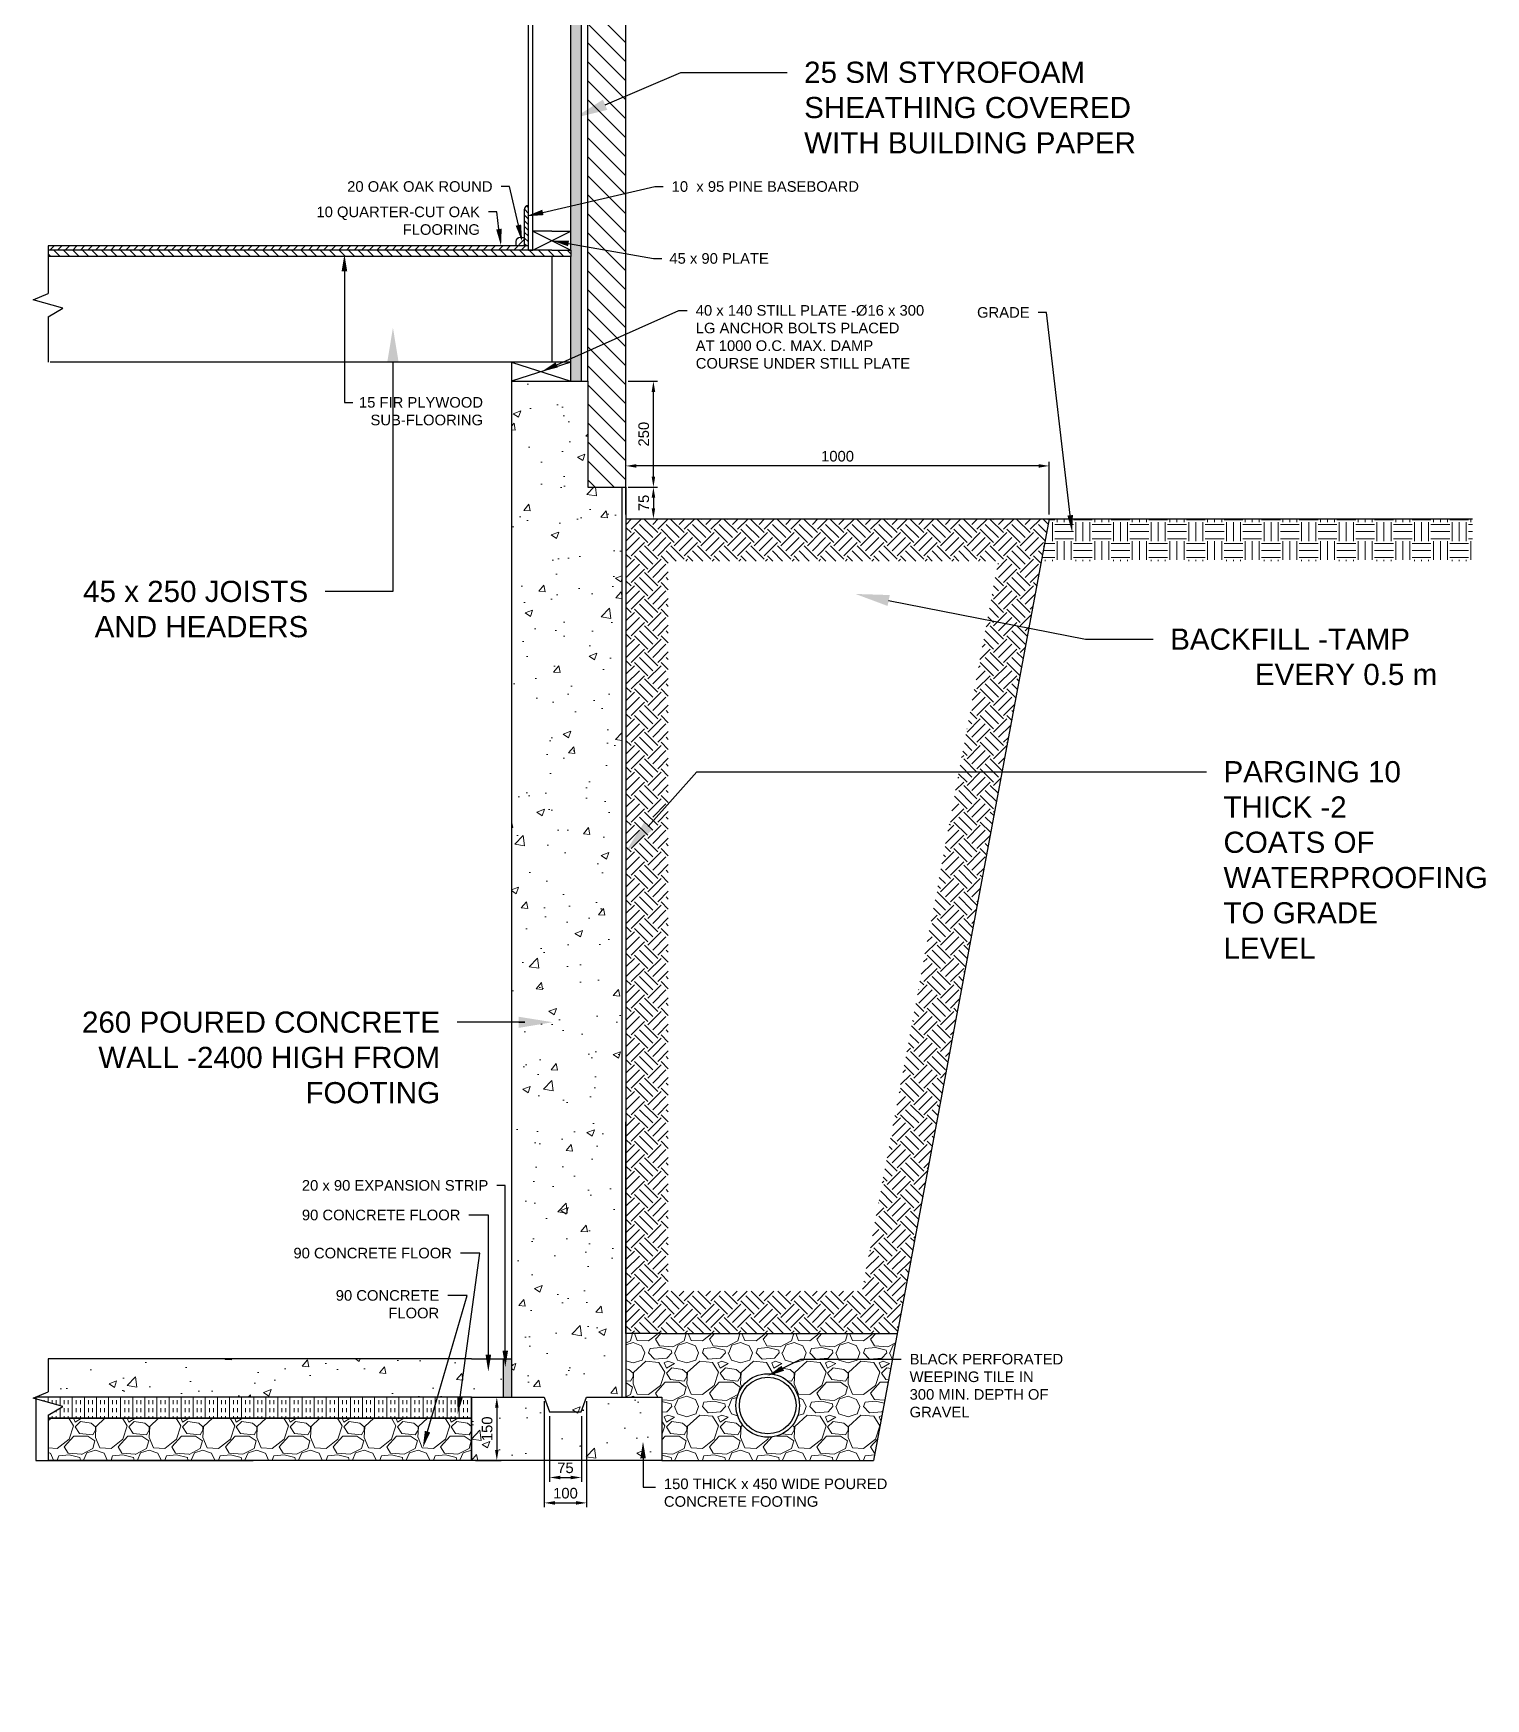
# Model space of a CAD drawing. Header units: millimetres. Extents: x -126 to 3396, y -563 to 6065.
# Drawn here: x -35 to 3396, y -563 to 3372 of the extents above; entities that cross this region are included whole.
import ezdxf
from ezdxf import colors
from ezdxf.entities.mleader import LeaderData, LeaderLine
from ezdxf.math import Vec2, Vec3

# ---------------------------------------------------------------- set-up
doc = ezdxf.new("R2010")
doc.units = ezdxf.units.MM
doc.header["$LTSCALE"] = 0.5
doc.linetypes.add('HIDDEN', pattern=[9.525, 6.35, -3.175])
doc.layers.add('Details', color=7, linetype='Continuous')
for name, color, linetype, lineweight in [('Dim10', 250, 'Continuous', 25), ('Dim20', 250, 'Continuous', 25), ('Hatch', 7, 'Continuous', 13), ('Hidden', 255, 'HIDDEN', 9)]:
    doc.layers.add(name, color=color, linetype=linetype, lineweight=lineweight)
doc.styles.get("Standard").update_dxf_attribs({"font": 'arial.ttf'})
doc.dimstyles.new('Dim10', dxfattribs={"dimscale": 10, "dimtxt": 2.5, "dimasz": 2.5, "dimexe": 1, "dimexo": 1, "dimgap": 1, "dimtad": 1, "dimtoh": 1, "dimdec": 0, "dimzin": 0, "dimdsep": 46, "dimtxsty": 'Standard', "dimcen": 1, "dimadec": 0, "dimazin": 0, "dimtfac": 1, "dimtdec": 0, "dimtofl": 0, "dimtmove": 0, "dimatfit": 3, "dimfxl": 1, "dimtolj": 1, "dimtzin": 0, "dimarcsym": 0})
doc.dimstyles.get("Standard").update_dxf_attribs({"dimtxt": 0.18, "dimasz": 0.18, "dimexe": 0.18, "dimexo": 0.0625, "dimgap": 0.09, "dimtad": 0, "dimtih": 1, "dimtoh": 1, "dimdec": 4, "dimzin": 0, "dimdsep": 46, "dimtxsty": 'Standard', "dimcen": 0.09, "dimadec": 0, "dimazin": 0, "dimtfac": 1, "dimtdec": 4, "dimtofl": 0, "dimtmove": 0, "dimatfit": 3, "dimfxl": 1, "dimtolj": 1, "dimtzin": 0, "dimarcsym": 0})
pattern_1 = [(228.0128, (1091.44, 127), (-1016, -1143), [17.086, -1691.524]), (184.96974, (1080.01, 114.3), (1524, 127.000007), [29.3202, -2902.7024]), (132.51045, (1050.8, 111.76), (1270, -1397), [20.674, -2046.736]), (267.2737, (1001.27, 80.01), (127, 2540), [26.7002, -2643.322]), (292.83365, (1000, 53.34), (-635, 1524), [26.1817, -2591.9904]), (357.2737, (1010.16, 29.21), (-2540, 127), [26.7002, -2643.322]), (37.69424, (1036.83, 27.94), (-1651, -1270), [35.3097, -3495.6558]), (72.25533, (1064.77, 49.53), (889, 2794), [33.336, -3300.263]), (121.42957, (1074.93, 81.28), (-1016, 1651), [26.7906, -2652.2773]), (175.2364, (1060.96, 104.14), (1397, -127), [30.5857, -1498.697]), (222.39744, (1030.48, 106.68), (-1524, -1397), [39.554, -3915.8386]), (138.8141, (1127, 78.74), (-889, 762), [13.5, -1336.528]), (171.46923, (1116.84, 87.63), (1651, -254), [25.684, -2542.732]), (225, (1091.44, 91.44), (-2e-14, -127), [17.96, -161.645]), (203.1986, (1082.55, 106.68), (635, 254), [9.672, -957.531]), (291.8014, (1073.66, 102.87), (-127, 381), [13.678, -670.238]), (30.9638, (1078.74, 90.17), (381, 254), [22.216, -718.315]), (161.565, (1097.79, 101.6), (254, -127), [16.064, -385.545]), (16.38954, (1000, 102.87), (1270, 381), [22.5044, -2227.9413]), (70.3462, (1021.59, 109.22), (-508, -1397), [18.88, -1869.111]), (293.1986, (1097.79, 127), (-254, 635), [19.344, -947.859]), (343.61046, (1105.41, 109.22), (-1270, 381), [22.5044, -2227.9413]), (339.444, (1000, 24.13), (-635, 254), [21.702, -1063.387]), (294.7751, (1020.32, 16.51), (-635, 1397), [18.1836, -1800.1797]), (66.8014, (1099.06, 0), (254, 635), [19.344, -947.859]), (17.354, (1106.68, 17.78), (-1651, -508), [21.289, -2107.619]), (69.444, (1036.83, 0), (-254, -635), [10.851, -1074.2376]), (101.31, (1091.44, 0), (-127, 508), [6.476, -641.1]), (165.9638, (1090.17, 6.35), (381, -127), [26.182, -497.453]), (186.009, (1064.77, 12.7), (1270, 127), [24.2633, -2402.0682]), (303.69, (1078.74, 78.74), (-127, 254), [18.316, -439.589]), (353.15723, (1088.9, 63.5), (2159, -254), [31.978, -3165.8005]), (60.9454, (1120.65, 59.69), (-508, -889), [13.0754, -1294.4696]), (90, (1127, 71.12), (-127, 127), [7.62, -119.38]), (120.2564, (1062.23, 16.51), (508, -889), [17.6433, -1746.697]), (48.0128, (1053.34, 31.75), (1016, 1143), [34.172, -1674.438]), (0, (1076.2, 57.15), (127, 127), [33.02, -93.98]), (325.30485, (1109.22, 57.15), (1270, -889), [20.0805, -1987.966]), (254.0546, (1125.73, 45.72), (-127, -508), [18.4915, -906.0825]), (207.646, (1120.65, 27.94), (-2413, -1270), [30.1073, -2980.6232]), (175.4261, (1093.98, 13.97), (-1651, 127), [31.8515, -3153.2923])]

# ---------------------------------------------------------------- blocks, each defined once
blk = doc.blocks.new('*D6')
at = {"layer": 'Defpoints', "color": 0, "transparency": 16777216}
for p in [(-29.2, 150), (1000, 150), (-29.2, 0)]:
    blk.add_point(p, dxfattribs=at)
at = {"layer": 'Details', "color": 0, "lineweight": -2, "transparency": 16777216}
for p, q in [((-29.2, 149.9), (-29.2, -0.2)), ((1000, 149.9), (1000, -0.2)), ((-29, 0), (484.8, 0)), ((999.8, 0), (486.1, 0))]:
    blk.add_line(p, q, dxfattribs=at)
at = {"layer": 'Details', "color": 0, "transparency": 16777216}
for points in [[(-29, 0), (-29, 0), (-29.2, 0)], [(999.8, 0), (999.8, 0), (1000, 0)]]:
    blk.add_solid(points, dxfattribs=at)
at = {"layer": 'Details', "color": 0, "transparency": 16777216, "insert": (485.4, 0), "char_height": 0.18, "attachment_point": 5}
blk.add_mtext('\\A1;1029.1667', dxfattribs=at)
blk = doc.blocks.new('*D9')
at = {"layer": 'Defpoints', "color": 0, "transparency": 16777216}
for p in [(1184.7, 115), (1259.7, 115), (1259.7, -40)]:
    blk.add_point(p, dxfattribs=at)
at = {"layer": 'Dim10', "color": 0, "lineweight": -2, "transparency": 16777216}
for p, q in [((1184.7, 105), (1184.7, -50)), ((1259.7, 105), (1259.7, -50)), ((1209.7, -40), (1234.7, -40))]:
    blk.add_line(p, q, dxfattribs=at)
at = {"layer": 'Dim10', "color": 0, "transparency": 16777216}
for points in [[(1209.7, -35.8), (1209.7, -44.2), (1184.7, -40)], [(1234.7, -35.8), (1234.7, -44.2), (1259.7, -40)]]:
    blk.add_solid(points, dxfattribs=at)
at = {"layer": 'Dim10', "color": 0, "transparency": 16777216, "insert": (1222.2, -17.3), "char_height": 25, "attachment_point": 5}
blk.add_mtext('\\A1;75', dxfattribs=at)
blk = doc.blocks.new('*D10')
at = {"layer": 'Defpoints', "color": 0, "transparency": 16777216}
for p in [(1172.2, 150), (1272.2, 150), (1272.2, -100)]:
    blk.add_point(p, dxfattribs=at)
at = {"layer": 'Dim10', "color": 0, "lineweight": -2, "transparency": 16777216}
for p, q in [((1172.2, 140), (1172.2, -110)), ((1272.2, 140), (1272.2, -110)), ((1197.2, -100), (1247.2, -100))]:
    blk.add_line(p, q, dxfattribs=at)
at = {"layer": 'Dim10', "color": 0, "transparency": 16777216}
for points in [[(1197.2, -95.8), (1197.2, -104.2), (1172.2, -100)], [(1247.2, -95.8), (1247.2, -104.2), (1272.2, -100)]]:
    blk.add_solid(points, dxfattribs=at)
at = {"layer": 'Dim10', "color": 0, "transparency": 16777216, "insert": (1222.2, -77.2), "char_height": 25, "attachment_point": 5}
blk.add_mtext('\\A1;100', dxfattribs=at)
blk = doc.blocks.new('*D11')
at = {"layer": 'Defpoints', "color": 0, "transparency": 16777216}
for p in [(1000, 150), (1000, 0), (1060, 0)]:
    blk.add_point(p, dxfattribs=at)
at = {"layer": 'Dim10', "color": 0, "lineweight": -2, "transparency": 16777216}
for p, q in [((1010, 150), (1070, 150)), ((1060, 125), (1060, 25)), ((1010, 0), (1070, 0))]:
    blk.add_line(p, q, dxfattribs=at)
at = {"layer": 'Dim10', "color": 0, "transparency": 16777216}
for points in [[(1055.8, 125), (1064.2, 125), (1060, 150)], [(1055.8, 25), (1064.2, 25), (1060, 0)]]:
    blk.add_solid(points, dxfattribs=at)
at = {"layer": 'Dim10', "color": 0, "transparency": 16777216, "insert": (1037.2, 75), "char_height": 25, "attachment_point": 5, "rotation": 90}
blk.add_mtext('\\A1;150', dxfattribs=at)
blk = doc.blocks.new('*D12')
at = {"layer": 'Defpoints', "color": 0, "transparency": 16777216}
for p in [(1365, 2350), (1365, 2225), (2365, 2225)]:
    blk.add_point(p, dxfattribs=at)
at = {"layer": 'Dim10', "color": 0, "lineweight": -2, "transparency": 16777216}
for p, q in [((1365, 2235), (1365, 2360)), ((2340, 2350), (1390, 2350)), ((2365, 2235), (2365, 2360))]:
    blk.add_line(p, q, dxfattribs=at)
at = {"layer": 'Dim10', "color": 0, "transparency": 16777216}
for points in [[(1390, 2354.2), (1390, 2345.8), (1365, 2350)], [(2340, 2354.2), (2340, 2345.8), (2365, 2350)]]:
    blk.add_solid(points, dxfattribs=at)
at = {"layer": 'Dim10', "color": 0, "transparency": 16777216, "insert": (1865, 2372.8), "char_height": 25, "attachment_point": 5}
blk.add_mtext('\\A1;1000', dxfattribs=at)
blk = doc.blocks.new('*D13')
at = {"layer": 'Defpoints', "color": 0, "transparency": 16777216}
for p in [(1360, 2300), (1360, 2225), (1430, 2225)]:
    blk.add_point(p, dxfattribs=at)
at = {"layer": 'Dim10', "color": 0, "lineweight": -2, "transparency": 16777216}
for p, q in [((1370, 2300), (1440, 2300)), ((1430, 2275), (1430, 2250)), ((1370, 2225), (1440, 2225))]:
    blk.add_line(p, q, dxfattribs=at)
at = {"layer": 'Dim10', "color": 0, "transparency": 16777216}
for points in [[(1425.8, 2275), (1434.2, 2275), (1430, 2300)], [(1425.8, 2250), (1434.2, 2250), (1430, 2225)]]:
    blk.add_solid(points, dxfattribs=at)
at = {"layer": 'Dim10', "color": 0, "transparency": 16777216, "insert": (1407.3, 2262.5), "char_height": 25, "attachment_point": 5, "rotation": 90}
blk.add_mtext('\\A1;75', dxfattribs=at)
blk = doc.blocks.new('*D14')
at = {"layer": 'Defpoints', "color": 0, "transparency": 16777216}
for p in [(1360, 2550), (1430, 2550), (1360, 2300)]:
    blk.add_point(p, dxfattribs=at)
at = {"layer": 'Dim10', "color": 0, "lineweight": -2, "transparency": 16777216}
for p, q in [((1370, 2550), (1440, 2550)), ((1430, 2325), (1430, 2525)), ((1370, 2300), (1440, 2300))]:
    blk.add_line(p, q, dxfattribs=at)
at = {"layer": 'Dim10', "color": 0, "transparency": 16777216}
for points in [[(1425.8, 2525), (1434.2, 2525), (1430, 2550)], [(1425.8, 2325), (1434.2, 2325), (1430, 2300)]]:
    blk.add_solid(points, dxfattribs=at)
at = {"layer": 'Dim10', "color": 0, "transparency": 16777216, "insert": (1407.2, 2425), "char_height": 25, "attachment_point": 5, "rotation": 90}
blk.add_mtext('\\A1;250', dxfattribs=at)

msp = doc.modelspace()

# ---------------------------------------------------------------- hatches: boundary and pattern name
at = {"layer": 'Hatch', "true_color": 0xf7abae}
h = msp.add_hatch(dxfattribs=at)
h.set_pattern_fill('INSUL', color=241, scale=4)
h.paths.add_polyline_path([(1260, 5310), (1235, 5322.5), (1235, 2905), (1235, 2860), (1235, 2845), (1235, 2595), (1235, 2550), (1260, 2550)])
at = {"layer": 'Hatch', "true_color": 0x9898cc}
h = msp.add_hatch(dxfattribs=at)
h.set_pattern_fill('ANSI31', color=253, scale=10, angle=90)
h.paths.add_polyline_path([(1365, 4964.62306), (1275, 4964.62306), (1275, 2550), (1275, 2300), (1355, 2300), (1365, 2300)])
h = msp.add_hatch(dxfattribs=at)
h.set_pattern_fill('ANSI31', color=253, scale=3, angle=90)
h.paths.add_polyline_path([(1135, 2965, 0.4142135624), (1125, 2955), (1125, 2870), (1135, 2870)])
h = msp.add_hatch(dxfattribs=at)
h.set_pattern_fill('ANSI31', color=253, scale=4)
h.paths.add_polyline_path([(1125, 2890), (1115, 2890, 0.4142135624), (1105, 2880), (1105, 2870), (1125, 2870)])
h.paths.add_polyline_path([(1135, 2870), (0, 2870), (0, 2860), (1135, 2860)])
h = msp.add_hatch(dxfattribs=at)
h.set_pattern_fill('ANSI31', color=253, scale=5, angle=90)
h.paths.add_polyline_path([(1235, 2860), (1190, 2860), (0, 2860), (0, 2845), (1190, 2845), (1235, 2845)])
at = {"layer": 'Hatch', "true_color": 0x939598}
h = msp.add_hatch(dxfattribs=at)
h.set_pattern_fill('AR-CONC', color=252)
h.set_pattern_definition([(50, (1000, 0), (182.185, -15.939), [19.05, -209.55]), (355, (1000, 0), (-35.243, 191.057), [15.24, -167.64]), (100.4514, (1015.18, -1.33), (146.941, 175.118), [16.19, -178.09]), (46.184, (1000, 50.8), (271.079, -42.042), [28.575, -314.325]), (96.636, (1022.6, 47.3), (237.404, 247.426), [24.285, -267.136]), (351.184, (1000, 50.8), (237.404, 247.426), [22.86, -251.46]), (21, (1025.4, 38.1), (151.614, -102.265), [19.05, -209.55]), (326, (1025.4, 38.1), (61.802, 184.188), [15.24, -167.64]), (71.4514, (1038.03, 29.58), (213.416, 81.923), [16.19, -178.09]), (37.5, (1000, 0), (3.0886, 84.555), [0, -165.608, 0, -170.18, 0, -168.275]), (7.5, (1000, 0), (66.8197, 100.1806), [0, -97.028, 0, -161.798, 0, -64.135]), (327.5, (943.36, 0), (135.5906, -5.7287), [0, -63.5, 0, -198.12, 0, -262.89]), (317.5, (917.96, 0), (148.129, 25.4265), [0, -82.55, 0, -131.572, 0, -186.69])])
h.paths.add_polyline_path([(1450, 150), (1272.19219, 150), (1259.69219, 115), (1184.69219, 115), (1172.19219, 150), (1000, 150), (1000, 0), (1450, 0)])
h.paths.add_polyline_path([(1355, 2300), (1275, 2300), (1275, 2550), (1095, 2550), (1095, 150), (1172.19219, 150), (1184.69219, 115), (1259.69219, 115), (1272.19219, 150), (1355, 150)])
h.paths.add_polyline_path([(1075, 240), (1000, 240), (0, 240), (0, 150), (1000, 150), (1075, 150)])
at = {"layer": 'Hatch', "true_color": 0x727430}
h = msp.add_hatch(dxfattribs=at)
h.set_pattern_fill('EARTH', color=67, scale=7, angle=45)
h.set_pattern_definition([(45, (1000, 0), (0, 62.8618), [44.45, -44.45]), (45, (988.213, 11.787), (0, 62.8618), [44.45, -44.45]), (45, (976.427, 23.573), (0, 62.8618), [44.45, -44.45]), (135, (976.427, 31.43), (-62.8618, 0), [44.45, -44.45]), (135, (988.213, 43.217), (-62.8618, 0), [44.45, -44.45]), (135, (1000, 55.004), (-62.8618, 0), [44.45, -44.45])])
h.paths.add_polyline_path([(2365, 2225), (1365, 2225), (1365, 300), (1450, 300), (1950, 300), (2005.95506, 300)])
h.paths.add_polyline_path([(1465, 400), (1465, 2125), (2244.62376, 2125), (1922.88219, 400)], flags=16)
h = msp.add_hatch(dxfattribs=at)
h.set_pattern_fill('EARTH', color=67, scale=7)
h.set_pattern_definition([(0, (1000, 0), (44.45, 44.45), [44.45, -44.45]), (0, (1000, 16.67), (44.45, 44.45), [44.45, -44.45]), (0, (1000, 33.337), (44.45, 44.45), [44.45, -44.45]), (90, (1005.556, 38.894), (-44.45, 44.45), [44.45, -44.45]), (90, (1022.225, 38.894), (-44.45, 44.45), [44.45, -44.45]), (90, (1038.894, 38.894), (-44.45, 44.45), [44.45, -44.45])])
h.paths.add_polyline_path([(3365, 2225), (2365, 2225), (2346.34831, 2125), (3365, 2125)])
at = {"layer": 'Hatch'}
h = msp.add_hatch(dxfattribs=at)
h.set_pattern_fill('GRAVEL', color=35, scale=5)
h.set_pattern_definition(pattern_1)
h.paths.add_polyline_path([(1950, 0), (2005.95506, 300), (1950, 300), (1450, 300), (1365, 300), (1365, 150), (1450, 150), (1450, 0)])
h.paths.add_polyline_path([(1775, 130, -1), (1625, 130, -1)], flags=16)
at = {"layer": 'Hatch', "true_color": 0xf7abae}
h = msp.add_hatch(dxfattribs=at)
h.set_pattern_fill('INSUL', color=241, scale=3, angle=90)
h.set_pattern_definition([(90, (1000, 0), (-28.575, 2e-15), []), (90, (990.475, 6e-16), (-28.575, 2e-15), [9.525, -9.525]), (90, (980.95, 1e-15), (-28.575, 2e-15), [9.525, -9.525])])
h.paths.add_polyline_path([(-29.16667, 150), (-35, 147.5), (35, 127.5), (0, 107.5), (0, 100), (1000, 100), (1000, 150)])
at = {"layer": 'Hatch'}
h = msp.add_hatch(dxfattribs=at)
h.set_pattern_fill('GRAVEL', color=35, scale=5)
h.set_pattern_definition(pattern_1)
h.paths.add_polyline_path([(1000, 100), (0, 100), (0, 0), (1000, 0)])
at = {"layer": 'Hidden', "true_color": 0x636466}
h = msp.add_hatch(color=251, dxfattribs=at)
h.dxf.hatch_style = 1
h.paths.add_polyline_path([(1095, 240), (1075, 240), (1075, 150), (1095, 150)])

# ---------------------------------------------------------------- linework, layer by layer
for p, q in [((1145, 2905), (1145, 5360)), ((1235, 2905), (1235, 5360)), ((1135, 2860), (1135, 5350)), ((1260, 2550), (1260, 5310)), ((1275, 2550), (1275, 4964.62306)), ((1365, 2300), (1365, 4979.62306)), ((1125, 2955), (1125, 2870)), ((1135, 2870), (1135, 2965)), ((1135, 2965), (1135, 2965)), ((1105, 2880), (1105, 2870)), ((1115, 2890), (1125, 2890)), ((1135, 2870), (1135, 2875)), ((1145, 2860), (1145, 2905)), ((1190, 2905), (1145, 2905)), ((1145, 2905), (1235, 2860)), ((1145, 2860), (1235, 2905)), ((1190, 2905), (1235, 2905)), ((1235, 2860), (1235, 2905)), ((1135, 2870), (0, 2870)), ((0, 2870), (0, 2757.5)), ((1190, 2860), (0, 2860)), ((1190, 2845), (0, 2845)), ((1125, 2870), (1105, 2870)), ((1135, 2860), (1145, 2860)), ((1190, 2860), (1235, 2860)), ((1235, 2845), (1190, 2845)), ((1190, 2845), (1190, 2595)), ((1235, 2860), (1235, 2845)), ((1235, 2595), (1235, 2845)), ((-35, 2742.5), (0, 2757.5)), ((35, 2722.5), (-35, 2742.5)), ((0, 2702.5), (35, 2722.5)), ((0, 2702.5), (0, 2595)), ((1235, 2595), (1095, 2595)), ((1095, 2595), (1095, 2550)), ((1095, 2595), (1235, 2550)), ((1235, 2595), (1095, 2550)), ((1190, 2580), (1188.33333, 2580)), ((1235, 2550), (1235, 2595)), ((1095, 2550), (1275, 2550)), ((1095, 2550), (1095, 150)), ((1095, 2550), (1235, 2550)), ((1275, 2550), (1275, 2300)), ((1275, 2300), (1355, 2300)), ((1355, 2300), (1355, 150)), ((1355, 2300), (1365, 2300)), ((1365, 2300), (1365, 150)), ((1365, 2225), (2365, 2225)), ((2365, 2225), (1950, 0)), ((2365, 2225), (3365, 2225)), ((1365, 300), (1365, 800)), ((1450, 300), (1365, 300)), ((1450, 300), (1950, 300)), ((1950, 300), (2005.95506, 300)), ((1000, 240), (0, 240)), ((0, 240), (0, 162.5)), ((1000, 240), (1095, 240)), ((1075, 240), (1075, 150)), ((-35, 147.5), (0, 162.5)), ((35, 127.5), (-35, 147.5)), ((1000, 150), (-29.16667, 150)), ((1000, 150), (0, 150)), ((0, 107.5), (35, 127.5)), ((1000, 0), (1000, 150)), ((1000, 150), (1172.19219, 150)), ((1000, 100), (1000, 150)), ((1172.19219, 150), (1184.69219, 115)), ((1259.69219, 115), (1272.19219, 150)), ((1272.19219, 150), (1450, 150)), ((1450, 150), (1450, 0)), ((0, 107.5), (0, 0)), ((1000, 100), (0, 100)), ((0, 100), (1000, 100)), ((1184.69219, 115), (1259.69219, 115)), ((1000, 0), (0, 0)), ((1450, 0), (1000, 0)), ((1450, 0), (1950, 0))]:
    msp.add_line(p, q)
for radius in [75, 67]:
    msp.add_circle((1700, 130), radius)
for centre in [(1135, 2955), (1115, 2880)]:
    msp.add_arc(centre, 10, 90, 180)
at = {"layer": 'Defpoints'}
msp.add_line((1100, 2595), (5, 2595), dxfattribs=at)
at = {"layer": 'Dim10'}
msp.add_line((1365, 2300), (1365, 2225), dxfattribs=at)

# ---------------------------------------------------------------- dimensions: what is measured, and where the dimension line sits
at = {"layer": 'Details'}
dim = msp.add_linear_dim(base=(-29.16667, 0), p1=(1000, 150), p2=(-29.16667, 150), dimstyle='Standard', dxfattribs=at)
dim.commit()
dim.dimension.update_dxf_attribs({"geometry": '*D6', "text_midpoint": (485.41667, 0)})
at = {"layer": 'Dim10'}
for base, p1, p2, picture, middle in [((1430, 2550), (1360, 2300), (1360, 2550), '*D14', (1407.23568, 2425)), ((1430, 2225), (1360, 2300), (1360, 2225), '*D13', (1407.28683, 2262.5)), ((1060, 0), (1000, 150), (1000, 0), '*D11', (1037.23568, 75))]:
    dim = msp.add_linear_dim(base=base, p1=p1, p2=p2, angle=90, dimstyle='Dim10', dxfattribs=at)
    dim.commit()
    dim.dimension.update_dxf_attribs({"geometry": picture, "text_midpoint": middle})
for base, p1, p2, picture, middle in [((1365, 2350), (2365, 2225), (1365, 2225), '*D12', (1865, 2372.76432)), ((1272.19219, -100), (1172.19219, 150), (1272.19219, 150), '*D10', (1222.19219, -77.23568)), ((1259.69219, -40), (1184.69219, 115), (1259.69219, 115), '*D9', (1222.19219, -17.28683))]:
    dim = msp.add_linear_dim(base=base, p1=p1, p2=p2, dimstyle='Dim10', dxfattribs=at)
    dim.commit()
    dim.dimension.update_dxf_attribs({"geometry": picture, "text_midpoint": middle})

# ---------------------------------------------------------------- leaders
ml = msp.add_multileader_mtext('Standard', dxfattribs=at)
ml.set_content('20 OAK OAK ROUND', color=256)
ml.set_leader_properties()
ml.build(insert=Vec2(0, 0))
ml.multileader.update_dxf_attribs({"dogleg_length": 20, "arrow_head_size": 40})
ctx = ml.context
ctx.base_point, ctx.char_height, ctx.arrow_head_size, ctx.landing_gap_size, ctx.plane_origin = Vec3(689.36221, 3010), 25, 40, 20, Vec3(1120, 2880)
ctx.text_align_type = 2
notes = []
notes.append((ctx, [(0, (1, 1, 0), (1090, 3010), (-1, 0), 20, [(0, [(1120, 2880)], 0, [])])]))
ctx.mtext.insert, ctx.mtext.alignment, ctx.mtext.flow_direction = Vec3(1050, 3022.71317), 3, 5
ml = msp.add_multileader_mtext('Standard', dxfattribs=at)
ml.set_content('10  x 95 PINE BASEBOARD', color=256)
ml.set_leader_properties()
ml.build(insert=Vec2(0, 0))
ml.multileader.update_dxf_attribs({"dogleg_length": 20, "arrow_head_size": 40})
ctx = ml.context
ctx.base_point, ctx.char_height, ctx.arrow_head_size, ctx.landing_gap_size, ctx.plane_origin = Vec3(1453.09686, 3010), 25, 40, 20, Vec3(1130, 2940)
notes.append((ctx, [(1, (1, 1, 0), (1433.09686, 3010), (1, 0), 20, [(0, [(1130, 2940)], 0, [])])]))
ctx.mtext.insert, ctx.mtext.flow_direction = Vec3(1473.09686, 3022.71317), 5
ml = msp.add_multileader_mtext('Standard', dxfattribs=at)
ml.set_content('10 QUARTER-CUT OAK \\PFLOORING', color=256)
ml.set_leader_properties()
ml.build(insert=Vec2(0, 0))
ml.multileader.update_dxf_attribs({"dogleg_length": 20, "arrow_head_size": 40})
ctx = ml.context
ctx.base_point, ctx.char_height, ctx.arrow_head_size, ctx.landing_gap_size, ctx.plane_origin = Vec3(617.70123, 2950), 25, 40, 20, Vec3(1040, 2870)
ctx.text_align_type = 2
notes.append((ctx, [(0, (1, 1, 0), (1060, 2950), (-1, 0), 20, [(0, [(1070, 2870)], 0, [])])]))
ctx.mtext.insert, ctx.mtext.alignment, ctx.mtext.flow_direction = Vec3(1020, 2962.71317), 3, 5
ml = msp.add_multileader_mtext('Standard', dxfattribs=at)
ml.set_content('45 x 90 PLATE', color=256)
ml.set_leader_properties()
ml.build(insert=Vec2(0, 0))
ml.multileader.update_dxf_attribs({"dogleg_length": 20, "arrow_head_size": 40})
ctx = ml.context
ctx.base_point, ctx.char_height, ctx.arrow_head_size, ctx.landing_gap_size, ctx.plane_origin = Vec3(1450, 2840), 25, 40, 20, Vec3(1190, 2882.5)
ctx.text_align_type = 2
notes.append((ctx, [(0, (1, 1, 0), (1430, 2840), (1, 0), 20, [(0, [(1190, 2882.5)], 0, [])])]))
ctx.mtext.insert, ctx.mtext.alignment, ctx.mtext.flow_direction = Vec3(1702.58868, 2852.71317), 3, 5
ml = msp.add_multileader_mtext('Standard', dxfattribs=at)
ml.set_content('15 FIR PLYWOOD\\PSUB-FLOORING', color=256)
ml.set_leader_properties()
ml.build(insert=Vec2(0, 0))
ml.multileader.update_dxf_attribs({"dogleg_length": 20, "arrow_head_size": 40})
ctx = ml.context
ctx.base_point, ctx.char_height, ctx.arrow_head_size, ctx.landing_gap_size, ctx.plane_origin = Vec3(720, 2500), 25, 40, 20, Vec3(750, 2850)
ctx.text_align_type = 2
notes.append((ctx, [(0, (1, 1, 0), (700, 2500), (1, 0), 20, [(0, [(700, 2850)], 0, [])])]))
ctx.mtext.insert, ctx.mtext.alignment, ctx.mtext.flow_direction = Vec3(1027.38063, 2512.71317), 3, 5
ml = msp.add_multileader_mtext('Standard', dxfattribs=at)
ml.set_content('40 x 140 STILL PLATE -%%C16 x 300\\PLG ANCHOR BOLTS PLACED \\PAT 1000 O.C. MAX. DAMP\\PCOURSE UNDER STILL PLATE', color=256)
ml.set_leader_properties()
ml.build(insert=Vec2(0, 0))
ml.multileader.update_dxf_attribs({"dogleg_length": 20, "arrow_head_size": 40})
ctx = ml.context
ctx.base_point, ctx.char_height, ctx.arrow_head_size, ctx.landing_gap_size, ctx.plane_origin = Vec3(1510, 2717.28683), 25, 40, 20, Vec3(1165, 2572.5)
notes.append((ctx, [(1, (1, 1, 0), (1490, 2717.28683), (1, 0), 20, [(0, [(1165, 2572.5)], 0, [])])]))
ctx.mtext.insert, ctx.mtext.flow_direction = Vec3(1530, 2730), 5
ml = msp.add_multileader_mtext('Standard', dxfattribs=at)
ml.set_content('GRADE', color=256)
ml.set_leader_properties()
ml.build(insert=Vec2(0, 0))
ml.multileader.update_dxf_attribs({"dogleg_length": 20, "arrow_head_size": 40})
ctx = ml.context
ctx.base_point, ctx.char_height, ctx.arrow_head_size, ctx.landing_gap_size, ctx.plane_origin = Vec3(2178.27891, 2712.53506), 25, 40, 20, Vec3(2419.22502, 2193.62656)
ctx.text_align_type = 2
notes.append((ctx, [(0, (1, 1, 0), (2358.74275, 2712.53506), (-1, 0), 20, [(0, [(2419.22502, 2193.62656)], 0, [])])]))
ctx.mtext.insert, ctx.mtext.alignment, ctx.mtext.flow_direction = Vec3(2318.74275, 2725.24822), 3, 5
ml = msp.add_multileader_mtext('Standard', dxfattribs=at)
ml.set_content('20 x 90 EXPANSION STRIP', color=256)
ml.set_leader_properties()
ml.build(insert=Vec2(0, 0))
ml.multileader.update_dxf_attribs({"dogleg_length": 28.78898, "arrow_head_size": 40})
ctx = ml.context
ctx.base_point, ctx.char_height, ctx.arrow_head_size, ctx.landing_gap_size, ctx.plane_origin = Vec3(581.93724, 650), 25, 40, 20, Vec3(1080, 220)
ctx.text_align_type = 2
notes.append((ctx, [(1, (1, 1, 0), (1080, 650), (-1, 0), 20, [(0, [(1080, 220)], 0, [])])]))
ctx.mtext.insert, ctx.mtext.width, ctx.mtext.alignment, ctx.mtext.flow_direction = Vec3(1040, 662.71317), 703.6965214, 3, 5
ml = msp.add_multileader_mtext('Standard', dxfattribs=at)
ml.set_content('90 CONCRETE FLOOR', color=256)
ml.set_leader_properties()
ml.build(insert=Vec2(0, 0))
ml.multileader.update_dxf_attribs({"dogleg_length": 28.78898, "arrow_head_size": 40})
ctx = ml.context
ctx.base_point, ctx.char_height, ctx.arrow_head_size, ctx.landing_gap_size, ctx.plane_origin = Vec3(581.35334, 580), 25, 40, 20, Vec3(1040, 210)
ctx.text_align_type = 2
notes.append((ctx, [(0, (1, 1, 0), (1040, 580), (-1, 0), 46, [(0, [(1040, 210)], 0, [])])]))
ctx.mtext.insert, ctx.mtext.alignment, ctx.mtext.flow_direction = Vec3(974, 592.71317), 3, 5
ml = msp.add_multileader_mtext('Standard', dxfattribs=at)
ml.set_content('90 CONCRETE FLOOR', color=256)
ml.set_leader_properties()
ml.build(insert=Vec2(0, 0))
ml.multileader.update_dxf_attribs({"dogleg_length": 28.78898, "arrow_head_size": 40})
ctx = ml.context
ctx.base_point, ctx.char_height, ctx.arrow_head_size, ctx.landing_gap_size, ctx.plane_origin = Vec3(561.35334, 490), 25, 40, 20, Vec3(967.58698, 110)
ctx.text_align_type = 2
notes.append((ctx, [(0, (1, 1, 0), (1020, 490), (-1, 0), 46, [(0, [(967.58698, 110)], 0, [])])]))
ctx.mtext.insert, ctx.mtext.alignment, ctx.mtext.flow_direction = Vec3(954, 502.71317), 3, 5
ml = msp.add_multileader_mtext('Standard', dxfattribs=at)
ml.set_content('90 CONCRETE \\PFLOOR', color=256)
ml.set_leader_properties()
ml.build(insert=Vec2(0, 0))
ml.multileader.update_dxf_attribs({"dogleg_length": 28.78898, "arrow_head_size": 40})
ctx = ml.context
ctx.base_point, ctx.char_height, ctx.arrow_head_size, ctx.landing_gap_size, ctx.plane_origin = Vec3(662.79945, 390), 25, 40, 20, Vec3(885.17396, 30)
ctx.text_align_type = 2
notes.append((ctx, [(0, (1, 1, 0), (990, 390), (-1, 0), 46, [(0, [(885.17396, 30)], 0, [])])]))
ctx.mtext.insert, ctx.mtext.alignment, ctx.mtext.flow_direction = Vec3(924, 402.71317), 3, 5
ml = msp.add_multileader_mtext('Standard', dxfattribs=at)
ml.set_content('BLACK PERFORATED \\PWEEPING TILE IN \\P300 MIN. DEPTH OF \\PGRAVEL', color=256)
ml.set_leader_properties()
ml.build(insert=Vec2(0, 0))
ml.multileader.update_dxf_attribs({"arrow_head_size": 40})
ctx = ml.context
ctx.base_point, ctx.char_height, ctx.arrow_head_size, ctx.landing_gap_size, ctx.plane_origin = Vec3(2015.276, 239.46179), 25, 40, 20, Vec3(1569.4817, 180.72369)
notes.append((ctx, [(0, (1, 1, 0), (1778.11349, 239.46179), (1, 0), 237.16252, [(0, [(1700, 200)], 0, [])])]))
ctx.mtext.insert, ctx.mtext.width, ctx.mtext.flow_direction = Vec3(2035.276, 252.17496), 543.626173, 5
ml = msp.add_multileader_mtext('Standard', dxfattribs=at)
ml.set_content('{\\H0.625x;150 THICK x 450 WIDE POURED\\PCONCRETE FOOTING}', color=256)
ml.set_leader_properties()
ml.build(insert=Vec2(0, 0))
ml.multileader.update_dxf_attribs({"arrow_head_size": 40})
ctx = ml.context
ctx.base_point, ctx.char_height, ctx.arrow_head_size, ctx.landing_gap_size, ctx.plane_origin = Vec3(1434.78402, -62.70882), 40, 40, 20, Vec3(1405.38902, 44.92804)
notes.append((ctx, [(0, (1, 1, 0), (1405.99504, -62.70882), (1, 0), 28.78898, [(0, [(1405.38902, 44.92804)], 0, [])])]))
ctx.mtext.insert, ctx.mtext.flow_direction = Vec3(1454.78402, -42.49565), 5
at = {"layer": 'Dim20'}
ml = msp.add_multileader_mtext('Standard', dxfattribs=at)
ml.set_content('45 x 250 JOISTS\\PAND HEADERS', color=256)
ml.set_leader_properties()
ml.build(insert=Vec2(0, 0))
ml.multileader.update_dxf_attribs({"arrow_head_size": 80})
ctx = ml.context
ctx.base_point, ctx.char_height, ctx.arrow_head_size, ctx.landing_gap_size, ctx.plane_origin = Vec3(47.13461, 2053.14624), 50, 80, 40, Vec3(942.77702, 2070.60897)
ctx.text_align_type = 2
notes.append((ctx, [(0, (1, 1, 0), (814.48795, 2053.14624), (-1, 0), 160, [(0, [(814.62379, 2676.61373)], 0, [])])]))
ctx.mtext.insert, ctx.mtext.alignment, ctx.mtext.flow_direction = Vec3(614.48795, 2078.57257), 3, 5
ml = msp.add_multileader_mtext('Standard', dxfattribs=at)
ml.set_content('BACKFILL -TAMP\\P^IEVERY 0.5 m', color=256)
ml.set_leader_properties()
ml.build(insert=Vec2(0, 0))
ml.multileader.update_dxf_attribs({"arrow_head_size": 80})
ctx = ml.context
ctx.base_point, ctx.char_height, ctx.arrow_head_size, ctx.landing_gap_size, ctx.plane_origin = Vec3(2610.84901, 1940.38719), 50, 80, 40, Vec3(2616.96119, 2517.82755)
notes.append((ctx, [(1, (1, 1, 0), (2450.84901, 1940.38719), (1, 0), 160, [(0, [(1907.25148, 2047.51898)], 0, [])])]))
ctx.mtext.insert, ctx.mtext.flow_direction = Vec3(2650.84901, 1965.81352), 5
at = {"layer": 'Hatch'}
ml = msp.add_multileader_mtext('Standard', dxfattribs=at)
ml.set_content('25 SM STYROFOAM \\PSHEATHING COVERED \\PWITH BUILDING PAPER', color=256)
ml.set_leader_properties()
ml.build(insert=Vec2(0, 0))
ml.multileader.update_dxf_attribs({"arrow_head_size": 80})
ctx = ml.context
ctx.base_point, ctx.char_height, ctx.arrow_head_size, ctx.landing_gap_size, ctx.plane_origin = Vec3(1746.07997, 3279.68418), 50, 80, 40, Vec3(1242.22813, 3171.9205)
notes.append((ctx, [(0, (1, 1, 0), (1495.07235, 3279.68418), (1, 0), 251.00762, [(0, [(1242.22813, 3171.9205)], 0, [])])]))
ctx.mtext.insert, ctx.mtext.flow_direction = Vec3(1786.07997, 3305.11051), 5
ml = msp.add_multileader_mtext('Standard', dxfattribs=at)
ml.set_content('PARGING 10\\PTHICK -2\\PCOATS OF\\PWATERPROOFING\\PTO GRADE \\PLEVEL', color=256)
ml.set_leader_properties()
ml.build(insert=Vec2(0, 0))
ml.multileader.update_dxf_attribs({"arrow_head_size": 80})
ctx = ml.context
ctx.base_point, ctx.char_height, ctx.arrow_head_size, ctx.landing_gap_size, ctx.plane_origin = Vec3(2736.75203, 1627.54827), 50, 80, 40, Vec3(1289.10097, 1376.64932)
notes.append((ctx, [(0, (1, 1, 0), (1532.62547, 1627.54827), (1, 0), 1204.12656, [(0, [(1364.17659, 1438.5168)], 0, [])])]))
ctx.mtext.insert, ctx.mtext.flow_direction = Vec3(2776.75203, 1652.54827), 5
ml = msp.add_multileader_mtext('Standard', dxfattribs=at)
ml.set_content('260 POURED CONCRETE \\PWALL -2400 HIGH FROM\\PFOOTING', color=256)
ml.set_leader_properties()
ml.build(insert=Vec2(0, 0))
ml.multileader.update_dxf_attribs({"arrow_head_size": 80})
ctx = ml.context
ctx.base_point, ctx.char_height, ctx.arrow_head_size, ctx.landing_gap_size, ctx.plane_origin = Vec3(45.64531, 1035.47715), 50, 80, 40, Vec3(1254.28226, 1052.93988)
ctx.text_align_type = 2
notes.append((ctx, [(0, (1, 1, 0), (1125.99319, 1035.47715), (-1, 0), 160, [(0, [(1191.84413, 1035.7129)], 0, [])])]))
ctx.mtext.insert, ctx.mtext.alignment, ctx.mtext.flow_direction = Vec3(925.99319, 1060.90348), 3, 5
for ctx, leaders in notes:
    for number, flags, end, landing, length, lines in leaders:
        leader = LeaderData()
        leader.index, (leader.has_last_leader_line, leader.has_dogleg_vector, leader.attachment_direction) = number, flags
        leader.last_leader_point, leader.dogleg_vector, leader.dogleg_length = Vec3(end), Vec3(landing), length
        for number, points, colour, breaks in lines:
            line = LeaderLine()
            line.index, line.vertices, line.color, line.breaks = number, Vec3.list(points), colors.encode_raw_color(colour), breaks
            leader.lines.append(line)
        ctx.leaders.append(leader)

doc.saveas('drawing.dxf')
